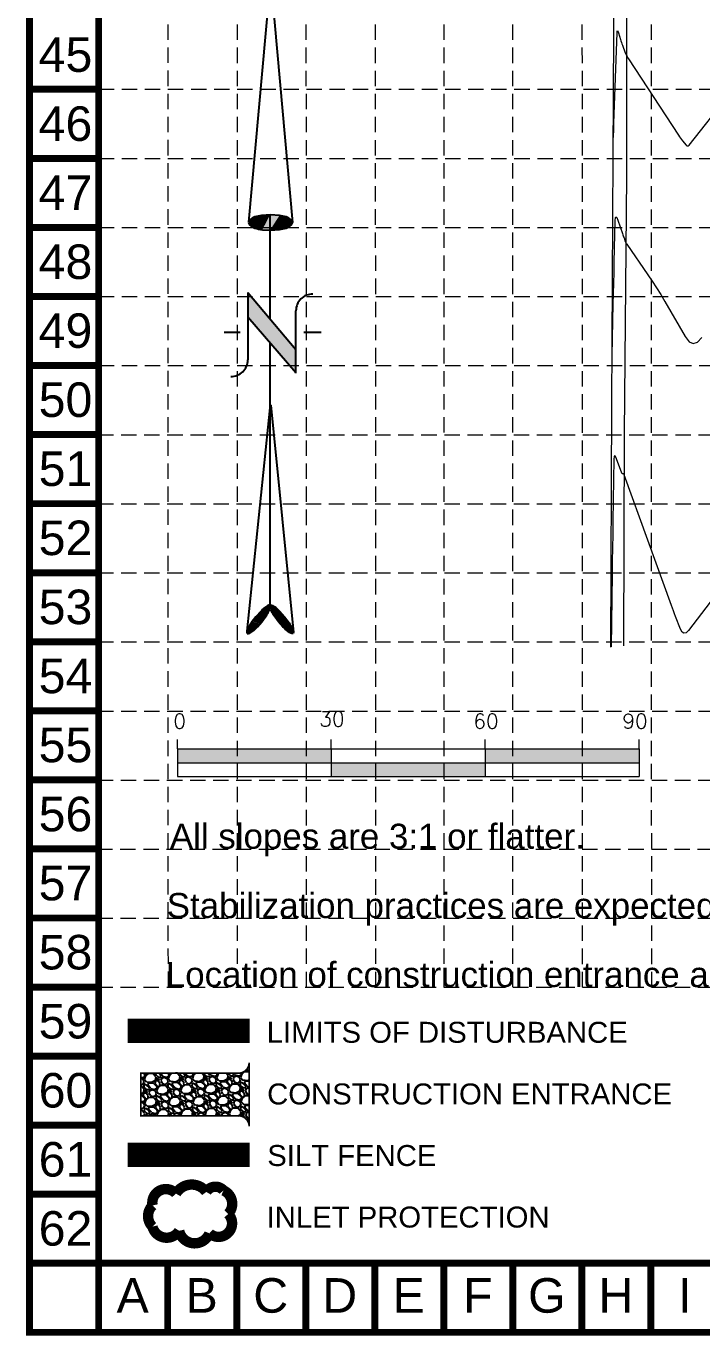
# Model space of a CAD drawing. Extents: x 4841 to 5381, y 4863 to 5725.
# Drawn here: x 4841.4 to 4973.1, y 4862.6 to 5117.7 of the extents above; entities that cross this region are included whole.
import ezdxf
from ezdxf.enums import TextEntityAlignment as Align

# ---------------------------------------------------------------- set-up
doc = ezdxf.new("R2010")
doc.units = 0
doc.header["$MEASUREMENT"] = 0
doc.linetypes.add('HIDDEN', pattern=[0.375, 0.25, -0.125])
doc.layers.get('0').update_dxf_attribs({"lineweight": 0})
doc.layers.add('27', color=7, linetype='Continuous', lineweight=0)
doc.layers.add('EC', color=35, linetype='Continuous', lineweight=0)
for name, color, linetype in [('BASE', 7, 'Continuous'), ('GRID', 254, 'HIDDEN'), ('LEGEND', 7, 'Continuous'), ('NARROW', 7, 'Continuous')]:
    doc.layers.add(name, color=color, linetype=linetype)
doc.styles.add('L120', font='simplex.shx', dxfattribs={"height": 4.8})
doc.styles.add("L200'", font='ARIAL.TTF', dxfattribs={"height": 0.001969})
doc.styles.get("Standard").update_dxf_attribs({"font": 'ARIAL.TTF'})

# ---------------------------------------------------------------- blocks, each defined once
blk = doc.blocks.new('North Arrow')
at = {"layer": 'NARROW'}
for p, q in [((32.43, 3.06), (32.43, 4.63)), ((0, 0), (22.36, 2)), ((28.77, -2.09), (34.02, 2.32)), ((36.18, 2.33), (30.46, 2.33)), ((36.16, 2.32), (31.04, -2.09)), ((39.1, 0.01), (59.96, 2.11)), ((0, 0), (22.33, -2.02)), ((31.2, -0.05), (21.66, -0.05)), ((21.66, -0.05), (21.66, -0.05)), ((57.45, -0.05), (33.41, -0.05)), ((59.83, -2.14), (39.04, -0.01)), ((57.69, -0.03), (57.77, -0.01)), ((57.77, -0.05), (57.69, -0.03)), ((28.77, -2.09), (34.95, -2.09)), ((32.43, -4.26), (32.43, -2.8))]:
    blk.add_line(p, q, dxfattribs=at)
blk.add_lwpolyline([(22.36, -2.03), (22.59, -1.93, 0.091577), (22.87, -1.44, 0.048306), (23.03, -0.75), (23.07, -0.01), (23.01, 0.82, 0.048306), (22.87, 1.42, 0.091577), (22.59, 1.91), (22.36, 2.01), (22.14, 1.91, 0.091577), (21.86, 1.42, 0.048306), (21.72, 0.82), (21.66, -0.01), (21.72, -0.83, 0.048306), (21.86, -1.44, 0.091577), (22.14, -1.93)], format="xyb", close=True, dxfattribs=at)
for points in [[(57.46, -0.03), (57.44, 0.08, -0.066818), (57.67, 0.47, -0.03073), (58.01, 0.84), (58.52, 1.29), (59.07, 1.7, -0.03073), (59.5, 1.95, -0.066818), (59.93, 2.1), (60.04, 2.06)], [(60.04, 2.06), (60.05, 1.95, -0.066818), (59.82, 1.56, -0.03073), (59.43, 1.14), (58.97, 0.74), (58.42, 0.33, -0.03073), (57.99, 0.08, -0.036692), (57.76, -0.02)], [(57.46, -0.04), (57.44, -0.15, 0.066818), (57.67, -0.54, 0.03073), (58.01, -0.9), (58.52, -1.36), (59.07, -1.77, 0.03073), (59.5, -2.02, 0.066818), (59.93, -2.17), (60.04, -2.13)], [(60.04, -2.13), (60.05, -2.01, 0.066818), (59.82, -1.63, 0.03073), (59.43, -1.2), (58.97, -0.8), (58.42, -0.4, 0.03073), (57.99, -0.15, 0.036692), (57.76, -0.05)]]:
    blk.add_lwpolyline(points, format="xyb", dxfattribs=at)
for centre, start, end in [((30.46, 3.86), 178.8769, 270), ((34.95, -3.62), 358.8769, 90)]:
    blk.add_arc(centre, 1.53, start, end, dxfattribs=at)
for points in [[(23.07, -0.05), (21.72, 0.82), (23.02, 0.75), (21.85, 1.42)], [(23.02, 0.75), (21.85, 1.42), (22.87, 1.44), (22.14, 1.91)], [(22.87, 1.44), (22.14, 1.91), (22.59, 1.91), (22.36, 2)], [(31.05, -2.09), (36.15, 2.36), (28.75, -2.06), (34.01, 2.36)], [(58.26, 1.07), (58.73, 0.57), (58.52, 1.3), (59.05, 0.81)], [(58.52, 1.3), (59.05, 0.81), (58.7, 1.42), (59.26, 0.99)], [(59.26, 1), (58.69, 1.42), (59.45, 1.15), (59, 1.65)], [(59.45, 1.15), (59, 1.65), (59.62, 1.34), (59.28, 1.82)], [(59.62, 1.34), (59.28, 1.82), (59.81, 1.55), (59.49, 1.95)], [(59.81, 1.55), (59.49, 1.95), (59.93, 1.73), (59.69, 2.04)], [(59.93, 1.73), (59.69, 2.04), (60.05, 1.94), (59.93, 2.1)], [(60.05, 1.94), (59.93, 2.1), (60.04, 2.06)], [(23.03, -0.76), (21.67, -0.05), (23.07, -0.05), (21.72, 0.82)], [(57.44, 0.08), (57.7, -0.01), (57.5, 0.21), (57.77, -0.01)], [(57.45, -0.04), (57.69, -0.02), (57.44, 0.08), (57.7, -0.01)], [(57.5, 0.21), (57.77, -0.01), (57.6, 0.39), (57.94, 0.06)], [(57.6, 0.39), (57.94, 0.06), (57.68, 0.5), (58.07, 0.13)], [(57.68, 0.5), (58.07, 0.13), (57.84, 0.66), (58.29, 0.26)], [(57.84, 0.66), (58.29, 0.26), (58.03, 0.86), (58.52, 0.41)], [(58.03, 0.86), (58.52, 0.41), (58.26, 1.07), (58.73, 0.57)], [(22.87, -1.44), (21.72, -0.87), (23.03, -0.76), (21.67, -0.05)], [(22.58, -1.93), (21.86, -1.45), (22.87, -1.44), (21.72, -0.87)], [(57.44, -0.14), (57.69, -0.02), (57.45, -0.04), (57.69, -0.02)], [(57.46, -0.19), (57.7, -0.03), (57.44, -0.14), (57.69, -0.02)], [(57.53, -0.33), (57.76, -0.05), (57.46, -0.19), (57.7, -0.03)], [(57.63, -0.48), (57.9, -0.1), (57.53, -0.33), (57.76, -0.05)], [(57.78, -0.66), (58.09, -0.2), (57.63, -0.48), (57.9, -0.1)], [(57.97, -0.87), (58.34, -0.35), (57.78, -0.66), (58.09, -0.2)], [(58.24, -1.11), (58.61, -0.54), (57.97, -0.87), (58.34, -0.35)], [(58.61, -1.43), (58.93, -0.77), (58.24, -1.11), (58.61, -0.54)], [(58.91, -1.64), (59.2, -1), (58.61, -1.43), (58.93, -0.77)], [(59.12, -1.79), (59.57, -1.36), (58.92, -1.65), (59.2, -1.01)], [(59.54, -1.32), (59.41, -1.18), (59.21, -1.01)], [(22.36, -2.01), (22.14, -1.93), (22.58, -1.93), (21.86, -1.45)], [(59.35, -1.93), (59.81, -1.62), (59.12, -1.79), (59.57, -1.36)], [(59.58, -2.05), (59.93, -1.79), (59.35, -1.93), (59.81, -1.62)], [(59.78, -2.13), (60.05, -2.01), (59.58, -2.05), (59.93, -1.79)], [(59.92, -2.17), (60.04, -2.13), (59.78, -2.13), (60.05, -2.01)]]:
    blk.add_solid(points, dxfattribs=at)
blk = doc.blocks.new('A$C10E760AD')
h = blk.add_hatch(color=7)
h.paths.add_polyline_path([(30.8, 2.7), (30.8, 5.41), (0.8, 5.41), (0.8, 2.7)])
h.paths.add_polyline_path([(30.8, 2.7), (30.8, 0), (60.8, 0), (60.8, 2.7)])
h.paths.add_polyline_path([(60.8, 5.41), (60.8, 2.7), (90.8, 2.7), (90.8, 5.41)])
at = {"color": 7}
for p, q in [((0.8, 5.41), (0.8, 7.21)), ((0.8, 5.41), (30.8, 5.41)), ((0.8, 5.41), (0.8, 0)), ((30.8, 5.41), (30.8, 7.21)), ((30.8, 5.41), (90.8, 5.41)), ((30.8, 5.41), (30.8, 0)), ((60.8, 5.41), (60.8, 7.21)), ((60.8, 5.41), (60.8, 0)), ((90.8, 5.41), (90.8, 7.21)), ((90.8, 5.41), (90.8, 0)), ((0.8, 2.7), (90.8, 2.7)), ((0.8, 0), (30.8, 0)), ((30.8, 0), (90.8, 0))]:
    blk.add_line(p, q, dxfattribs=at)
at = {"color": 7, "style": 'L120'}
for s, p in [('0', (0, 9.35)), ('30', (28.44, 9.79)), ('60', (58.46, 9.35)), ('90', (87.5, 9.35))]:
    blk.add_text(s, height=2.88, dxfattribs=at).set_placement(p)

msp = doc.modelspace()

# ---------------------------------------------------------------- hatches: boundary and pattern name
at = {"layer": 'LEGEND'}
h = msp.add_hatch(dxfattribs=at)
h.set_pattern_fill('GRAVEL', color=4, scale=3.319921, angle=-43.9343, style=0)
h.set_pattern_definition([(184.078545, (223.2895, 2901.25087), (-39.85758613, -3.089418728), [0.4466489, -44.218317]), (141.0354448, (222.84398, 2901.2191), (30.993001854, -25.2508544086), [0.7664635, -75.8798603]), (88.576145, (222.24802, 2901.70108), (-1.43024162, -49.3334431566), [0.5404433, -53.5039495]), (223.339445, (220.73975, 2902.00174), (48.4601654845, 45.512458358), [0.6979735, -69.0993637]), (248.899445, (220.23211, 2901.5227), (15.6876157756, 40.2069092935), [0.6844183, -67.7575015]), (313.339445, (219.98571, 2900.88418), (-45.512458358, 48.4601654845), [0.6979735, -69.0993637]), (353.7599448, (220.46475, 2900.37654), (-54.1150309998, 6.0371771548), [0.9230343, -91.380318]), (28.3210448, (221.38231, 2900.27621), (67.4119044423, 36.473192881), [0.8714394, -86.272527]), (77.495345, (222.14944, 2900.68963), (10.818697916, 49.508104794), [0.7003373, -69.3334679]), (131.302145, (222.30108, 2901.37336), (23.995307415, -27.728935957), [0.7995432, -39.1775983]), (178.4631448, (221.77336, 2901.97401), (-54.027707928, 1.3429083654), [1.0339827, -102.3643623]), (94.879845, (223.0836, 2899.6974), (-2.914770788, 30.469058045), [0.352911, -34.9383284]), (127.534945, (223.05358, 2900.04903), (26.4733861447, -34.726702697), [0.6714108, -66.4698304]), (181.065745, (222.6445, 2900.5814), (-2.3034696, -2.3907966), [0.4695065, -4.2255686]), (159.264345, (222.7536, 2901.0296), (16.560919605, -6.735749085), [0.2528385, -25.0309245]), (247.867145, (222.5171, 2901.1191), (4.51961174, 9.47585698), [0.3575654, -17.5207557]), (347.029545, (222.3824, 2900.7879), (11.77932645, -2.128804535), [0.5807504, -18.7775483]), (117.630845, (222.9483, 2900.6575), (2.47812753, -6.9977309), [0.41994, -10.0785723]), (332.455245, (221.13046, 2902.45512), (30.818353933, -15.862324111), [0.58829, -58.2408556]), (26.411945, (221.65207, 2902.18307), (-34.901335188, -17.084894933), [0.4935427, -48.8606286]), (249.264345, (223.40903, 2901.1357), (6.735749085, 16.560919605), [0.5056737, -24.7780893]), (299.676245, (223.23, 2900.66278), (-16.9975739815, 30.207064473), [0.58829, -58.2408556]), (295.509745, (219.7023, 2900.97282), (-7.347055137, 16.29893103), [0.567308, -27.7981083]), (250.840845, (219.94663, 2900.46082), (13.384205356, 37.816089374), [0.4753396, -47.0586918]), (22.867145, (221.12947, 2898.72187), (16.298938902, 7.34703781), [0.5056737, -24.7780893]), (333.419745, (221.5954, 2898.91837), (-40.294214166, 20.381930311), [0.5565216, -55.095493]), (25.509745, (219.958, 2899.85057), (-16.29893103, -7.347055137), [0.283654, -28.0817624]), (57.375645, (220.986, 2898.8601), (6.823087215, 11.86664875), [0.1692828, -16.7590564]), (122.029545, (221.0773, 2899.00265), (4.86892447, -9.30119925), [0.6844183, -13.0039637]), (142.074745, (220.7143, 2899.58288), (26.211425456, -20.643894416), [0.6342709, -62.792726]), (259.755845, (222.1751, 2900.5727), (2.21613777, 7.08506268), [0.4788056, -11.491338]), (309.2229448, (222.08994, 2900.10154), (36.0365720064, -43.9405810874), [0.8359361, -82.7575343]), (17.011145, (222.61854, 2899.45395), (-25.68746689, -7.521696256), [0.3418058, -33.8388702]), (46.065745, (222.9454, 2899.554), (-0.087327, 4.6942648), [0.1991952, -3.1207255]), (76.322145, (220.7356, 2899.70068), (-6.561116861, -25.949440875), [0.4612167, -45.6605968]), (4.078545, (220.84465, 2900.14881), (39.85758613, 3.089418728), [0.8932977, -43.7716681]), (316.065745, (221.7357, 2900.2123), (4.6942648, 0.087327), [0.8631794, -2.4567414]), (281.370545, (222.3573, 2899.61345), (-7.783642684, 39.770267678), [0.524926, -51.9676296]), (210.120345, (222.4608, 2899.09882), (-11.60467159, -7.259715115), [0.483387, -23.6860013]), (163.7117448, (222.04267, 2898.85625), (-68.459818503, 19.857922733), [0.787037, -77.9167944]), (131.4918448, (221.28722, 2899.07699), (-28.776890699, 32.335880723), [0.8326328, -82.4305587])])
edge = h.paths.add_edge_path()
edge.add_line((4884.85, 4903.43), (4884.85, 4915.88))
edge.add_arc((4882.77, 4915.88), 2.08, -89.9609, 0, ccw=False)
edge.add_line((4882.77, 4913.8), (4863.75, 4913.8))
edge.add_line((4863.75, 4913.8), (4863.75, 4905.49))
edge.add_line((4863.75, 4905.49), (4882.77, 4905.5))
edge.add_arc((4882.77, 4903.43), 2.08, 0, 90.0391, ccw=False)

# ---------------------------------------------------------------- linework, layer by layer
at = {"layer": '27', "color": 7, "linetype": 'Continuous', "lineweight": 0}
for points in [[(4959.38, 5284.4), (4958.94, 5233.09), (4958.68, 5183.04), (4958.41, 5135.78), (4958.37, 5088.61), (4957.94, 5038.43), (4957.81, 4997.02)], [(4959.38, 5284.4), (4958.94, 5233.09), (4958.68, 5183.04), (4958.41, 5135.78), (4958.37, 5088.61), (4957.94, 5038.43), (4957.81, 4997.02)], [(4955.31, 4996.77), (4955.5, 5044.06), (4955.79, 5092.35), (4956.01, 5140.83)], [(4955.31, 4996.77), (4955.5, 5044.06), (4955.79, 5092.35), (4956.01, 5140.83)]]:
    msp.add_lwpolyline(points, dxfattribs=at)
at = {"layer": 'BASE', "const_width": 1.35}
for points in [[(5380.14, 4863.32), (5380.14, 5724.22), (4842.07, 5724.22), (4842.07, 4863.32)], [(5366.69, 4876.77), (5366.69, 5710.77), (4855.52, 5710.77), (4855.52, 4876.77)]]:
    msp.add_lwpolyline(points, close=True, dxfattribs=at)
for points in [[(4855.52, 5105.45), (4842.07, 5105.45)], [(4855.52, 5091.99), (4842.07, 5091.99)], [(4855.52, 5078.54), (4842.07, 5078.54)], [(4855.52, 5065.09), (4842.07, 5065.09)], [(4855.52, 5051.64), (4842.07, 5051.64)], [(4855.52, 5038.19), (4842.07, 5038.19)], [(4855.52, 5024.74), (4842.07, 5024.74)], [(4855.52, 5011.28), (4842.07, 5011.28)], [(4855.52, 4997.83), (4842.07, 4997.83)], [(4855.52, 4984.38), (4842.07, 4984.38)], [(4855.52, 4970.93), (4842.07, 4970.93)], [(4855.52, 4957.48), (4842.07, 4957.48)], [(4855.52, 4944.03), (4842.07, 4944.03)], [(4855.52, 4930.57), (4842.07, 4930.57)], [(4855.52, 4917.12), (4842.07, 4917.12)], [(4855.52, 4903.67), (4842.07, 4903.67)], [(4855.52, 4890.22), (4842.07, 4890.22)], [(4855.52, 4876.77), (4842.07, 4876.77)], [(4855.52, 4876.77), (4855.52, 4863.32)], [(4868.97, 4876.77), (4868.97, 4863.32)], [(4882.43, 4876.77), (4882.43, 4863.32)], [(4895.88, 4876.77), (4895.88, 4863.32)], [(4909.33, 4876.77), (4909.33, 4863.32)], [(4922.78, 4876.77), (4922.78, 4863.32)], [(4936.23, 4876.77), (4936.23, 4863.32)], [(4949.68, 4876.77), (4949.68, 4863.32)], [(4963.14, 4876.77), (4963.14, 4863.32)]]:
    msp.add_lwpolyline(points, dxfattribs=at)
at = {"layer": 'EC', "color": 35, "linetype": 'Continuous', "lineweight": 0}
for points in [[(4955.8, 5095.61), (4955.88, 5097.35), (4955.89, 5097.73), (4955.91, 5098.1), (4955.92, 5098.48), (4955.94, 5098.85), (4956.53, 5116.45), (4956.56, 5116.77), (4956.61, 5116.88), (4956.69, 5116.78), (4956.8, 5116.48), (4957.2, 5115.16), (4957.29, 5114.88), (4957.39, 5114.59), (4957.48, 5114.31), (4957.59, 5114.04), (4958.15, 5112.57), (4958.28, 5112.26), (4958.42, 5111.96), (4958.58, 5111.66), (4958.76, 5111.38), (4968.51, 5096.49), (4968.69, 5096.22), (4968.88, 5095.95), (4969.08, 5095.68), (4969.29, 5095.43), (4969.98, 5094.59), (4970.13, 5094.46), (4970.27, 5094.41), (4970.42, 5094.46), (4970.56, 5094.59), (4978.16, 5104.2)], [(4955.56, 5053.53), (4955.81, 5063.64), (4955.86, 5065.67), (4955.91, 5067.71), (4955.95, 5069.74), (4956, 5071.77), (4956.19, 5079.89), (4956.24, 5080.41), (4956.33, 5080.6), (4956.48, 5080.45), (4956.68, 5079.96), (4957.6, 5077.34), (4957.68, 5077.13), (4957.75, 5076.92), (4957.82, 5076.71), (4957.9, 5076.5), (4958.15, 5075.81), (4958.2, 5075.66), (4958.27, 5075.52), (4958.35, 5075.39), (4958.43, 5075.26), (4962.54, 5069.33), (4963.4, 5068.05), (4964.24, 5066.76), (4965.06, 5065.45), (4965.85, 5064.12), (4969.83, 5057.27), (4970.6, 5056.29), (4971.39, 5055.94), (4972.21, 5056.22), (4973.06, 5057.13)], [(4977.24, 5008.85), (4970.47, 5000.06), (4970, 4999.59), (4969.58, 4999.48), (4969.21, 4999.71), (4968.89, 5000.29), (4967.94, 5002.77), (4967.74, 5003.3), (4967.54, 5003.83), (4967.35, 5004.36), (4967.15, 5004.9), (4957.95, 5030.38), (4957.93, 5030.43), (4957.89, 5030.47), (4957.85, 5030.5), (4957.79, 5030.52), (4957.6, 5030.56), (4957.56, 5030.57), (4957.53, 5030.59), (4957.51, 5030.62), (4957.49, 5030.66), (4956.42, 5033.48), (4956.22, 5033.93), (4956.07, 5034.07), (4955.98, 5033.89), (4955.94, 5033.4), (4955.73, 5021.32), (4955.69, 5018.74), (4955.65, 5016.15), (4955.61, 5013.56), (4955.57, 5010.97), (4955.4, 4996.82)]]:
    msp.add_lwpolyline(points, dxfattribs=at)
at = {"layer": 'GRID', "color": 252, "linetype": 'HIDDEN', "lineweight": 0, "ltscale": 12}
for p, q in [((4869.1, 4930.58), (4869.02, 5710.26)), ((4882.61, 4930.57), (4882.44, 5710.26)), ((4896.02, 4930.57), (4895.89, 5710.22)), ((4909.54, 4930.57), (4909.33, 5710.2)), ((4922.87, 4930.57), (4922.81, 5710.31)), ((4936.24, 4930.57), (4936.28, 5710.28)), ((4949.79, 4930.56), (4949.72, 5710.23)), ((4963.29, 4930.56), (4963.15, 5710.24)), ((4855.52, 5105.45), (5366.69, 5105.45)), ((4855.52, 5091.99), (5366.69, 5091.99)), ((4855.52, 5078.54), (5366.69, 5078.54)), ((4855.52, 5065.09), (5366.69, 5065.09)), ((4855.52, 5051.64), (5366.69, 5051.64)), ((4855.4, 5038.14), (5366.56, 5038.14)), ((4855.4, 5024.69), (5366.56, 5024.69)), ((4855.4, 5011.24), (5366.56, 5011.24)), ((4855.4, 4997.79), (5366.56, 4997.79)), ((4855.4, 4984.34), (5366.56, 4984.34)), ((4855.33, 4970.89), (5366.13, 4970.87)), ((4855.23, 4957.41), (5366.13, 4957.5)), ((4855.28, 4943.98), (5366.18, 4943.95)), ((4855.28, 4930.58), (5366.16, 4930.5))]:
    msp.add_line(p, q, dxfattribs=at)
at = {"layer": 'LEGEND', "color": 1, "linetype": 'HIDDEN', "ltscale": 25, "const_width": 4.74}
msp.add_lwpolyline([(4861.19, 4922.02), (4884.98, 4922.02)], dxfattribs=at)
at = {"layer": 'LEGEND', "color": 4, "const_width": 0.332}
msp.add_lwpolyline([(4884.85, 4903.43), (4884.85, 4915.88, -0.414014), (4882.77, 4913.8), (4863.75, 4913.8), (4863.75, 4905.49), (4882.77, 4905.5, -0.414413)], format="xyb", close=True, dxfattribs=at)
at = {"layer": 'LEGEND', "color": 200, "const_width": 4.74}
msp.add_lwpolyline([(4861.15, 4897.88), (4884.94, 4897.88)], dxfattribs=at)
at = {"layer": 'LEGEND', "color": 170, "ltscale": 100, "const_width": 2.02}
msp.add_lwpolyline([(4870.59, 4890.34, 0.520567), (4870.59, 4890.34, 0.765195), (4866.03, 4888.04, 0.417879), (4866, 4883.91, 0.6649), (4871.21, 4883.11, 0.744833), (4877.1, 4882.61, 0.975642), (4880.76, 4886.4, 0.520567), (4879.85, 4890.96, 0.520567), (4876.5, 4890.66, 0.540264), (4870.59, 4890.34)], format="xyb", close=True, dxfattribs=at)

# ---------------------------------------------------------------- block references
at = {"layer": 'BASE', "xscale": 2.125, "yscale": 2.125, "zscale": 2.125, "rotation": 270}
msp.add_blockref('North Arrow', (4889.02, 5127.03), dxfattribs=at)
at = {"layer": 'EC', "linetype": 'Continuous', "lineweight": 0}
msp.add_blockref('A$C10E760AD', (4870.06, 4971.56), dxfattribs=at)

# ---------------------------------------------------------------- texts
at = {"layer": 'BASE'}
for s, height, p in [('45', 6.726, (4849.06, 5112.21)), ('46', 6.726, (4849.06, 5098.76)), ('47', 6.726, (4849.06, 5085.31)), ('48', 6.726, (4849.06, 5071.86)), ('49', 6.726, (4849.06, 5058.44)), ('50', 6.726, (4849.06, 5044.99)), ('51', 6.726, (4849.06, 5031.54)), ('52', 6.726, (4849.06, 5018.08)), ('53', 6.726, (4849.06, 5004.63)), ('54', 6.726, (4849.06, 4991.18)), ('55', 6.726, (4849.06, 4977.73)), ('56', 6.726, (4849.06, 4964.28)), ('57', 6.726, (4849.06, 4950.83)), ('58', 6.726, (4849.06, 4937.37)), ('59', 6.726, (4849.06, 4923.92)), ('60', 6.726, (4849.06, 4910.47)), ('61', 6.726, (4849.06, 4897.02)), ('62', 6.726, (4849.06, 4883.57)), ('A', 6.73, (4862.15, 4870.51)), ('B', 6.73, (4875.6, 4870.51)), ('C', 6.73, (4889.05, 4870.51)), ('D', 6.73, (4902.5, 4870.51)), ('E', 6.73, (4915.95, 4870.51)), ('F', 6.73, (4929.41, 4870.51)), ('G', 6.73, (4942.86, 4870.51)), ('H', 6.73, (4956.31, 4870.51)), ('I', 6.73, (4969.76, 4870.51))]:
    msp.add_text(s, height=height, dxfattribs=at).set_placement(p, align=Align.MIDDLE_CENTER)
at = {"layer": 'BASE', "color": 7, "style": "L200'"}
for s, height, p in [('All slopes are 3:1 or flatter.', 4.8665, (4869.4, 4957.52)), ('Stabilization practices are expected to be used at all disturbed areas.', 4.8665, (4868.79, 4944.03)), ('Location of construction entrance and concrete washout will be determined in the field and will be reflected on this Site Map.', 4.86653, (4868.61, 4930.59))]:
    msp.add_text(s, height=height, dxfattribs=at).set_placement(p)
at = {"layer": 'LEGEND', "style": "L200'"}
for s, height, p in [('LIMITS OF DISTURBANCE', 4.0832, (4888.27, 4919.72)), ('CONSTRUCTION ENTRANCE', 4.0832, (4888.36, 4907.71)), ('SILT FENCE', 4.083, (4888.38, 4895.72)), ('INLET PROTECTION', 4.0832, (4888.25, 4883.73))]:
    msp.add_text(s, height=height, dxfattribs=at).set_placement(p)

doc.saveas('drawing.dxf')
